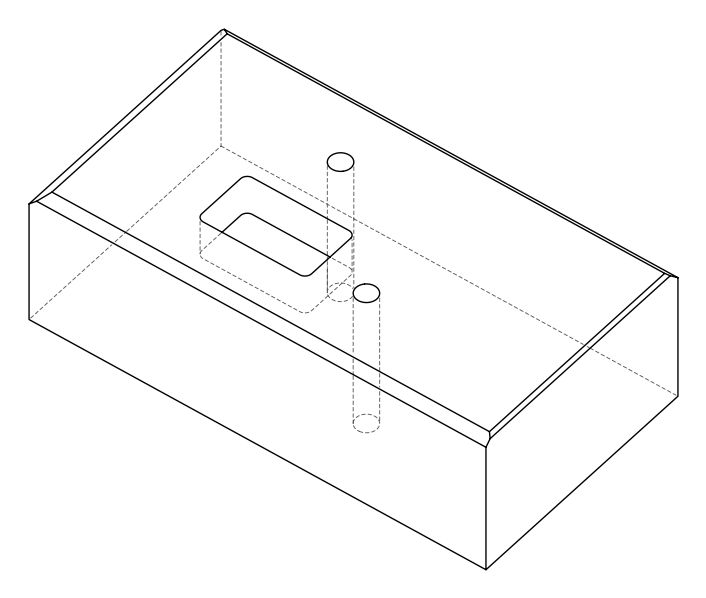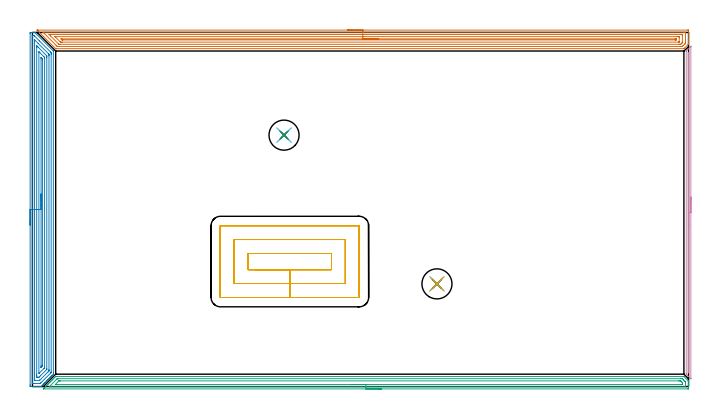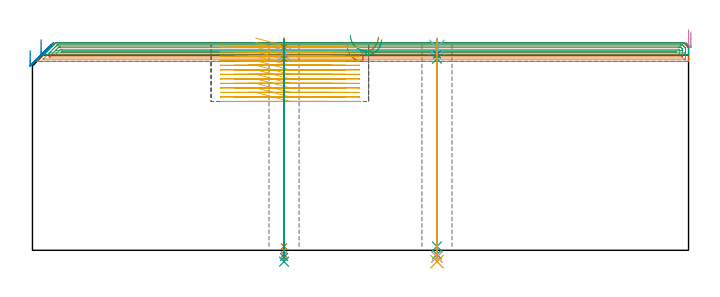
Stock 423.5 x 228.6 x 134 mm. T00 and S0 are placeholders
(PLAN: 15 operations, 10 tool changes, 62.2 min)
(1 AREA_MILL | FG_CHAMFER_SURFACE | UGT0205_001 | 16.76 min | 30477 mm3)
(2 AREA_MILL_1 | FG_CHAMFER_SURFACE_1 | UGT0205_001 | 10.86 min | 24939 mm3)
(3 AREA_MILL_2 | FG_CHAMFER_SURFACE_2 | UGT0205_001 | 10.11 min | 13161 mm3)
(4 AREA_MILL_3 | FG_CHAMFER_SURFACE_3 | UGT0205_001 | 3.52 min | 945 mm3)
(5 MILL_RECTANGULAR_POCKET | POCKET_RECTANGULAR_STRAIGHT | NXT0201_011 | Follow Part, ap 3, ae 75% | 17.33 min | 223948 mm3)
(6 SPOT_DRILL | STEP1HOLE | NXT0321_9005460120000 | 0.05 min | 209 mm3)
(7 SPOT_DRILL_1 | STEP1HOLE_1 | NXT0321_9005460120000 | 0.05 min | 192 mm3)
(8 DRILL_BLIND_HOLE_INTO_CENTER | STEP1HOLE | NXT0301_022 | 0.04 min | 55 mm3)
(9 GUN_DRILL_THROUGH_HOLE | STEP1HOLE | UGT0307_001 | 0.59 min | 2458 mm3)
(10 SPADE_DRILL_TO_ENLARGE_THROUGH_HOLE | STEP1HOLE | UGT0306_003 | 0.56 min | 13652 mm3)
(11 DRILL_TO_ENLARGE_THROUGH_HOLE | STEP1HOLE | UGT0301_261 | 0.57 min | 23170 mm3)
(12 DRILL_BLIND_HOLE_INTO_CENTER_1 | STEP1HOLE_1 | NXT0301_022 | 0.04 min | 78 mm3)
(13 GUN_DRILL_THROUGH_HOLE_1 | STEP1HOLE_1 | UGT0307_001 | 0.59 min | 2469 mm3)
(14 SPADE_DRILL_TO_ENLARGE_THROUGH_HOLE_1 | STEP1HOLE_1 | UGT0306_003 | 0.56 min | 13656 mm3)
(15 DRILL_TO_ENLARGE_THROUGH_HOLE_1 | STEP1HOLE_1 | UGT0301_261 | 0.57 min | 23171 mm3)
(TOOL UGT0205_001 | Chamfer Mill 20 x 3 x 45 deg. | D20 FL50 Z2)
(TOOL NXT0201_011 | ENDMILL 12mm [2P460-1200-NA 1630] | D12 FL38 Z6)
(TOOL NXT0321_9005460120000 | NC Spot Drill, 142deg, 12mm, Carbide, Uncoated | D12 PA142 FL30 Z2)
(TOOL NXT0301_022 | Carbide Drill 5.1mm [860.1-0510-015A1-MM 2214] | D5.1 PA140 FL28 Z2)
(TOOL UGT0307_001 | Gun Drill 5 mm | D5 PA130 FL24 Z1)
(TOOL UGT0306_003 | Spade Drill 12.5mm | D12.5 PA132 FL10 Z2)
(TOOL UGT0301_261 | Twist Drill 19.4 mm | D19.4 PA118 FL140 Z2)
(OP 1 AREA_MILL)
G17 G21 G94 G90
T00 M6
G54
G17 G0 G90 X203.25 Y230.1 S1061 M3
G43 Z144. H0
Z132.
G94 G1 X203.288 Z131.128 F250.
X203.402 Z130.264
X203.591 Z129.412
X203.853 Z128.58
X204.187 Z127.774
X204.59 Z127.
X205.059 Z126.264
X205.59 Z125.572
X206.179 Z124.929
X206.822 Z124.34
X207.514 Z123.808
X208.25 Z123.34
X209.024 Z122.937
X209.83 Z122.603
X210.662 Z122.341
X211.514 Z122.152
X212.378 Z122.038
X213.25 Z122.
X422.874
X423.438 Y230.095 Z122.003
X423.49 Y230.092 Z122.006
X423.5 Y230.034 Z122.064
Y224.536 Z127.559
Y223.141 Z128.956
Y222.791 Z129.304
Y222.092 Z130.008
Y221.745 Z130.355
X423.499 Y221.393 Z130.7
X423.49 Y221.096 Z131.002
X423.443 Y221.046 Z131.053
X423.321 Y220.921 Z131.178
X423.189 Y220.789 Z131.31
X420.828 Y218.428 Z133.672
X420.639 Y218.239 Z133.858
X420.503 Y218.105 Z133.991
X420.192 Y218.1 Z134.
X15.247
X14.997 Y218.105 Z133.991
X14.869 Y218.23 Z133.867
X14.839 Y218.26 Z133.837
X7.202 Y225.898 Z126.201
X3.762 Y229.336 Z122.76
X3.626 Y229.473 Z122.625
X3.468 Y229.631 Z122.466
X3.326 Y229.772 Z122.323
X3.179 Y229.92 Z122.178
X3.027 Y230.068 Z122.021
X3.014 Y230.092 Z121.998
Y230.095 Z121.995
X3.105 Y230.099 Z121.999
X3.142 Y230.1 Z122.
X213.25
Y228.686 Z123.414
X420.411
X421.086 Y228.685 Z123.415
X421.308 Y228.683 Z123.417
X421.441 Y228.679 Z123.421
X421.491 Y228.67 Z123.43
X421.493 Y228.642 Z123.458
X421.499 Y228.497 Z123.603
X421.5 Y222.791 Z129.309
X421.498 Y222.389 Z129.711
X421.49 Y221.918 Z130.182
X421.476 Y221.538 Z130.562
X421.086 Y221.136 Z130.964
X421.041 Y221.09 Z131.01
X420.124 Y220.173 Z131.927
X419.715 Y219.767 Z132.333
X419.574 Y219.63 Z132.47
X419.461 Y219.523 Z132.577
X419.298 Y219.519 Z132.581
X419.078 Y219.516 Z132.584
X418.404 Y219.514 Z132.586
X418.186
X16.815 Y219.515 Z132.585
X16.141 Y219.52 Z132.58
X16.05 Y219.521 Z132.579
X15.954 Y219.608 Z132.492
X15.758 Y219.797 Z132.303
X15.377 Y220.173 Z131.927
X15.247 Y220.303 Z131.797
X7.202 Y228.349 Z123.751
X6.913 Y228.646 Z123.454
X6.887 Y228.675 Z123.425
X6.908 Y228.679 Z123.421
X7.005 Y228.682 Z123.418
X7.202 Y228.685 Z123.415
X213.25 Y228.686 Z123.414
Y227.272 Z124.828
X419.179 Y227.271 Z124.829
X419.298 Y227.27 Z124.83
X419.418 Y227.267 Z124.833
X419.489 Y227.264 Z124.836
X419.493 Y227.219 Z124.881
X419.497 Y227.154 Z124.946
X419.5 Y226.958 Z125.142
Y222.594 Z129.506
X419.497 Y222.256 Z129.844
X419.493 Y222.088 Z130.012
X419.49 Y222.005 Z130.095
X419.414 Y221.918 Z130.182
X419.359 Y221.86 Z130.24
X419.298 Y221.798 Z130.302
X418.917 Y221.418 Z130.682
X418.54 Y221.046 Z131.054
X418.471 Y220.981 Z131.119
X418.404 Y220.935 Z131.165
X417.63 Y220.929 Z131.171
X417.511
X17.929
X17.151 Y220.933 Z131.167
X17.097 Y220.935 Z131.165
X17.069 Y220.942 Z131.158
X17.035 Y220.969 Z131.131
X16.955 Y221.046 Z131.054
X11.671 Y226.328 Z125.772
X10.849 Y227.154 Z124.946
X10.777 Y227.231 Z124.869
X10.763 Y227.265 Z124.835
X10.777 Y227.266 Z124.834
X11.552 Y227.271 Z124.829
X11.671
X213.25 Y227.272 Z124.828
Y225.857 Z126.243
X416.157
X416.617 Y225.856 Z126.244
X417.055 Y225.854 Z126.246
X417.354 Y225.85 Z126.25
X417.49 Y225.83 Z126.27
X417.5 Y225.419 Z126.681
Y225.409 Z126.691
Y222.801 Z129.299
Y222.791 Z129.309
X417.494 Y222.576 Z129.524
X417.49 Y222.47 Z129.63
X417.432 Y222.393 Z129.707
X417.401 Y222.361 Z129.739
X417.386 Y222.35 Z129.75
X417.351 Y222.348 Z129.752
X417.229 Y222.344 Z129.756
X417.076 Y222.343 Z129.757
X19.282
X18.823 Y222.344 Z129.756
X18.385 Y222.346 Z129.754
X18.16 Y222.35 Z129.75
X18.104 Y222.357 Z129.743
X18.026 Y222.429 Z129.671
X17.929 Y222.521 Z129.579
X14.842 Y225.607 Z126.493
X14.717 Y225.735 Z126.365
X14.623 Y225.835 Z126.265
X14.609 Y225.854 Z126.246
X14.61
X14.635 Y225.856 Z126.244
X14.788 Y225.857 Z126.243
X213.25
Y224.443 Z127.657
X414.925
X415.26 Y224.439 Z127.661
X415.426 Y224.436 Z127.664
X415.49 Y224.426 Z127.674
X415.492 Y224.373 Z127.727
X415.496 Y223.885 Z128.215
X415.49 Y223.803 Z128.297
X415.482 Y223.763 Z128.337
X415.445 Y223.762 Z128.338
X415.264 Y223.759 Z128.341
X414.9 Y223.757 Z128.343
X414.829
X19.621
X19.27 Y223.76 Z128.34
X19.183 Y223.763 Z128.337
X19.144 Y223.766 Z128.334
X19.115 Y223.791 Z128.309
X19.034 Y223.868 Z128.232
X18.823 Y224.076 Z128.024
X18.559 Y224.343 Z127.757
X18.514 Y224.391 Z127.709
X18.475 Y224.434 Z127.666
X18.527 Y224.436 Z127.664
X18.823 Y224.442 Z127.658
X18.919 Y224.443 Z127.657
X213.25
X214.122 Z127.695
X214.987 Z127.809
X215.838 Z127.998
X216.67 Z128.26
X217.476 Z128.594
X218.25 Z128.997
X218.986 Z129.465
X219.678 Z129.996
X220.321 Z130.586
X220.91 Z131.229
X221.442 Z131.921
X221.91 Z132.657
X222.313 Z133.431
X222.647 Z134.237
X222.909 Z135.069
X223.098 Z135.92
X223.212 Z136.785
X223.25 Z137.657
G0 Z144.
M5
M2
(OP 2 AREA_MILL_1)
G17 G21 G94 G90
T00 M6
G54
G17 G0 G90 X-1.5 Y104.3 S1061 M3
G43 Z144. H0
Z129.
G94 G1 Y104.338 Z128.128 F250.
Y104.452 Z127.263
Y104.641 Z126.412
Y104.903 Z125.58
Y105.237 Z124.774
Y105.64 Z124.
Y106.108 Z123.264
Y106.64 Z122.572
Y107.229 Z121.929
Y107.872 Z121.34
Y108.564 Z120.808
Y109.3 Z120.34
Y110.074 Z119.937
Y110.88 Z119.603
Y111.712 Z119.341
Y112.564 Z119.152
Y113.428 Z119.038
Y114.3 Z119.
Y228.004
X-1.498 Y228.223 Z119.002
X-1.491 Y228.598 Z119.005
X-1.347 Y228.6 Z119.15
X-0.169 Z120.326
X0.425 Z120.924
X1.153 Z121.652
X1.298 Y228.599 Z121.797
X1.508 Y228.59 Z122.004
X1.593 Y228.506 Z122.091
X1.651 Y228.45 Z122.149
X13.492 Y216.608 Z133.992
X13.493 Y216.597 Z133.993
X13.5 Y216.413 Z134.
Y8.622
X13.493 Y8.003 Z133.992
X13.492 Y7.991 Z133.991
X12.702 Y7.201 Z133.201
X12.463 Y6.961 Z132.96
X12.34 Y6.839 Z132.837
X11.841 Y6.341 Z132.34
X11.582 Y6.08 Z132.078
X11.449 Y5.947 Z131.945
X10.98 Y5.48 Z131.48
X10.7 Y5.198 Z131.196
X10.113 Y4.613 Z130.613
X9.819 Y4.317 Z130.314
X9.218 Y3.718 Z129.717
X8.938 Y3.435 Z129.432
X8.249 Y2.749 Z128.749
X7.882 Y2.38 Z128.378
X7.324 Y1.824 Z127.824
X6.99 Y1.488 Z127.486
X6.4 Y0.9 Z126.899
X5.651 Y0.15 Z126.149
X5.559 Y0.061 Z126.057
X5.505 Y0.01 Z126.002
X5.262 Y0. Z125.761
X4.832 Z125.331
X4.237 Z124.732
X2.178 Z122.675
X1.593 Z122.088
X1.004 Z121.5
X-1.051 Y0.001 Z119.446
X-1.265 Y0.004 Z119.232
X-1.491 Y0.009 Z119.005
X-1.495 Y0.147 Z119.003
X-1.499 Y0.596 Z119.001
X-1.5 Y1.051 Z119.
Y114.3
X-0.086 Z120.414
X-0.085 Y226.422 Z120.415
X-0.084 Y226.523 Z120.416
X-0.082 Y226.572 Z120.418
X-0.08 Y226.589 Z120.42
X-0.038 Y226.591 Z120.462
X0.34 Y226.596 Z120.84
X0.712 Y226.59 Z121.212
X1.067 Y226.571 Z121.567
X1.428 Y226.22 Z121.928
X4.552 Y223.099 Z125.052
X11.707 Y215.942 Z132.207
X11.918 Y215.729 Z132.418
X12.022 Y215.62 Z132.522
X12.072 Y215.566 Z132.572
X12.079 Y215.519 Z132.579
X12.085 Y214.712 Z132.585
Y214.627
X12.086 Y9.514 Z132.586
X12.083 Y9.111 Z132.583
X12.081 Y9.061 Z132.581
X12.079 Y9.04 Z132.579
X12.067 Y9.025 Z132.567
X12.013 Y8.965 Z132.513
X11.922 Y8.872 Z132.422
X11.673 Y8.622 Z132.173
X5.43 Y2.38 Z125.93
X5.272 Y2.224 Z125.772
X5.119 Y2.075 Z125.619
X5.053 Y2.014 Z125.553
X4.992 Y2.01 Z125.492
X4.866 Y2.005 Z125.366
X4.612 Y2.001 Z125.112
X0.712 Z121.212
X0.203 Y2.003 Z120.703
X0.009 Y2.01 Z120.509
X-0.079 Y2.021 Z120.421
X-0.084 Y2.294 Z120.416
X-0.085 Y2.38 Z120.415
X-0.086 Y114.3 Z120.414
X1.328 Z121.828
Y222.921
X1.33 Y223.545 Z121.83
X1.332 Y223.809 Z121.832
X1.335 Y223.846 Z121.835
X1.338 Y223.85 Z121.838
X1.412 Y223.782 Z121.912
X1.532 Y223.668 Z122.032
X3.623 Y221.578 Z124.123
X10.407 Y214.794 Z130.907
X10.572 Y214.627 Z131.072
X10.628 Y214.565 Z131.128
X10.665 Y214.521 Z131.165
X10.666 Y214.492 Z131.166
X10.669 Y214.361 Z131.169
X10.671 Y213.735 Z131.171
Y213.467
Y11.03
X10.668 Y10.406 Z131.168
X10.665 Y10.144 Z131.165
X10.656 Y10.067 Z131.156
X10.602 Y10.01 Z131.102
X10.407 Y9.808 Z130.907
X10.262 Y9.661 Z130.762
X10.115 Y9.514 Z130.615
X4.764 Y4.163 Z125.264
X4.657 Y4.059 Z125.157
X4.617 Y4.024 Z125.117
X4.601 Y4.012 Z125.101
X4.56 Y4.008 Z125.06
X4.398 Y4.001 Z124.898
X1.754 Y4. Z122.254
X1.593 Y4.003 Z122.093
X1.432 Y4.008 Z121.932
X1.335 Y4.012 Z121.835
X1.332 Y4.074 Z121.832
X1.331 Y4.163 Z121.831
X1.329 Y4.431 Z121.829
X1.328 Y114.3 Z121.828
X2.743 Z123.243
Y219.086
X2.744 Y219.705 Z123.244
X2.747 Y219.978 Z123.247
X2.749 Y219.993 Z123.249
X2.75 Z123.25
X2.771 Y219.978 Z123.271
X3.356 Y219.395 Z123.856
X3.666 Y219.086 Z124.166
X9.015 Y213.735 Z129.515
X9.14 Y213.605 Z129.64
X9.238 Y213.501 Z129.738
X9.25 Y213.423 Z129.75
X9.255 Y213.117 Z129.755
X9.256 Y212.843 Z129.756
X9.257 Y212.223 Z129.757
Y11.569
X9.254 Y11.298 Z129.754
X9.251 Y11.144 Z129.751
X9.249 Y11.109 Z129.749
X9.225 Y11.081 Z129.725
X9.177 Y11.03 Z129.677
X9.044 Y10.893 Z129.544
X4.99 Y6.839 Z125.49
X4.61 Y6.461 Z125.11
X4.237 Y6.094 Z124.737
X4.162 Y6.023 Z124.662
X3.356 Y6.002 Z123.856
X3.303 Y6.001 Z123.803
X2.932 Y6.006 Z123.432
X2.753 Y6.01 Z123.253
X2.75 Y6.112 Z123.25
X2.744 Y6.566 Z123.244
X2.743 Y6.839 Z123.243
Y7.459
Y114.3
X4.157 Z124.657
Y215.6
X4.158 Y215.682 Z124.658
X4.161 Y215.845 Z124.661
X4.167 Y216.123 Z124.667
X4.237 Y216.056 Z124.737
X4.782 Y215.519 Z125.282
X7.457 Y212.843 Z127.957
X7.763 Y212.532 Z128.263
X7.828 Y212.462 Z128.328
X7.837 Y212.195 Z128.337
X7.842 Y212.033 Z128.342
X7.843 Y211.951 Z128.343
Y211.87
Y13.
X7.837 Y12.19 Z128.337
X7.836 Y12.153 Z128.336
X7.821 Y12.131 Z128.321
X7.763 Y12.067 Z128.263
X7.383 Y11.682 Z127.883
X4.237 Y8.536 Z124.737
X4.194 Y8.494 Z124.694
X4.165 Y8.469 Z124.665
X4.16 Y8.467 Z124.66
X4.159 Y8.468 Z124.659
X4.158 Y8.487 Z124.658
X4.157 Y8.541 Z124.657
Y8.622
Y114.3
X5.571 Z126.071
X5.572 Y211.951 Z126.072
X5.573 Y212.19 Z126.073
X5.574 Y212.229 Z126.074
X5.577 Y212.256 Z126.077
X5.624 Y212.216 Z126.124
X5.9 Y211.951 Z126.4
X6. Y211.851 Z126.5
X6.39 Y211.452 Z126.89
X6.413 Y211.428 Z126.913
X6.422 Y211.395 Z126.922
X6.425 Y211.32 Z126.925
X6.428 Y211.204 Z126.928
Y211.06
X6.429 Y210.626 Z126.929
Y13.973
X6.427 Y13.541 Z126.927
X6.424 Y13.31 Z126.924
X6.422 Y13.201 Z126.922
X6.323 Y13.081 Z126.823
X6.164 Y12.915 Z126.664
X6. Y12.75 Z126.5
X5.671 Y12.427 Z126.171
X5.586 Y12.346 Z126.086
X5.578 Y12.389 Z126.078
X5.575 Y12.503 Z126.075
X5.572 Y12.649 Z126.072
X5.571 Y13.081 Z126.071
Y13.515
Y114.3
Y115.172 Z126.109
Y116.036 Z126.223
Y116.888 Z126.412
Y117.72 Z126.674
Y118.526 Z127.008
Y119.3 Z127.411
Y120.036 Z127.88
Y120.728 Z128.411
Y121.371 Z129.
Y121.96 Z129.643
Y122.492 Z130.335
Y122.96 Z131.071
Y123.363 Z131.845
Y123.697 Z132.651
Y123.959 Z133.483
Y124.148 Z134.335
Y124.262 Z135.2
Y124.3 Z136.071
G0 Z144.
M5
M2
(OP 3 AREA_MILL_2)
G17 G21 G94 G90
T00 M6
G54
G17 G0 G90 X225.25 Y-1.5 S1061 M3
G43 Z144. H0
Z136.
G94 G1 X225.212 Z135.128 F250.
X225.098 Z134.264
X224.909 Z133.412
X224.647 Z132.58
X224.313 Z131.774
X223.91 Z131.
X223.441 Z130.264
X222.91 Z129.572
X222.321 Z128.929
X221.678 Z128.34
X220.986 Z127.808
X220.25 Z127.34
X219.476 Z126.937
X218.67 Z126.603
X217.838 Z126.341
X216.986 Z126.152
X216.121 Z126.038
X215.25 Z126.
X7.153
X7.015 Y-1.497 Z126.002
X7.036 Y-1.472 Z126.026
X7.167 Y-1.333 Z126.165
X7.614 Y-0.884 Z126.612
X7.761 Y-0.737 Z126.759
X8.06 Y-0.439 Z127.06
X8.644 Y0.146 Z127.642
X8.995 Y0.495 Z127.995
X9.527 Y1.029 Z128.525
X10.117 Y1.617 Z129.117
X10.293 Y1.794 Z129.292
X10.41 Y1.912 Z129.408
X11. Y2.5 Z130.
X11.186 Y2.687 Z130.185
X11.293 Y2.794 Z130.291
X11.883 Y3.383 Z130.883
X12.47 Y3.971 Z131.469
X12.765 Y4.265 Z131.765
X13.419 Y4.919 Z132.418
X14.312 Y5.812 Z133.311
X14.974 Y6.474 Z133.973
X15. Y6.504 Z133.993
X15.641 Y6.5 Z134.
X420.207
X420.496 Y6.496 Z133.986
X420.521 Y6.48 Z133.977
X423.325 Y3.677 Z131.173
X423.481 Y3.518 Z131.014
X423.498 Y3.493 Z130.989
X423.5 Y3.383 Z130.881
Y3.355 Z130.854
Y3.163 Z130.662
Y2.279 Z129.779
Y1.617 Z129.113
Y0.404 Z127.901
Y-0.148 Z127.347
Y-0.755 Z126.741
X423.497 Y-1.031 Z126.465
X423.491 Y-1.491 Z126.005
X423.355 Y-1.494 Z126.003
X422.886 Y-1.5 Z126.
X215.25
Y-0.086 Z127.414
X11.123 Y-0.085 Z127.415
X10.897 Y-0.081 Z127.419
X10.88 Y-0.079 Z127.421
Y-0.077 Z127.423
X10.89 Y-0.062 Z127.438
X11.084 Y0.135 Z127.635
X15.651 Y4.702 Z132.202
X15.878 Y4.925 Z132.425
X15.976 Y5.019 Z132.519
X16.035 Y5.073 Z132.573
X16.13 Y5.079 Z132.579
X16.544 Y5.085 Z132.585
X16.608
X418.484
X419.314 Y5.08 Z132.58
X419.384 Y5.079 Z132.579
X420.207 Y4.338 Z131.838
X420.283 Y4.265 Z131.765
X421.144 Y3.405 Z130.905
X421.164 Y3.383 Z130.883
X421.49 Y2.997 Z130.497
X421.496 Y2.5 Z130.
X421.499 Y2.105 Z129.605
Y0.735 Z128.235
X421.498 Y0.341 Z127.841
X421.49 Y-0.055 Z127.445
X421.481 Y-0.08 Z127.42
X421.462 Y-0.081 Z127.419
X421.411 Y-0.084 Z127.416
X421.307 Y-0.085 Z127.415
X421.1 Y-0.086 Z127.414
X215.25
Y1.328 Z128.828
X15.651 Y1.329 Z128.829
X15.05
X14.781 Y1.332 Z128.832
X14.758 Y1.335 Z128.835
X14.748 Y1.338 Z128.838
X14.751 Y1.346 Z128.846
X14.758 Y1.358 Z128.858
X16.664 Y3.265 Z130.765
X16.783 Y3.383 Z130.883
X17.004 Y3.597 Z131.097
X17.066 Y3.655 Z131.155
X17.152 Y3.665 Z131.165
X17.437 Y3.668 Z131.168
X18.039 Y3.671 Z131.171
X417.236
X417.528 Y3.669 Z131.169
X418.136 Y3.664 Z131.164
X418.421 Y3.654 Z131.154
X418.706 Y3.383 Z130.883
X419.314 Y2.784 Z130.284
X419.451 Y2.64 Z130.14
X419.484 Y2.604 Z130.104
X419.49 Y2.561 Z130.061
X419.495 Y2.5 Z130.
X419.499 Y2.317 Z129.817
Y1.617 Z129.117
X419.498 Y1.435 Z128.935
X419.492 Y1.372 Z128.872
X419.487 Y1.335 Z128.835
X419.459 Y1.334 Z128.834
X419.314 Y1.331 Z128.831
X418.713 Y1.329 Z128.829
X418.421 Y1.328 Z128.828
X215.25
X214.378 Z128.867
X213.513 Z128.98
X212.662 Z129.169
X211.83 Z129.432
X211.024 Z129.765
X210.25 Z130.168
X209.514 Z130.637
X208.822 Z131.168
X208.179 Z131.757
X207.589 Z132.401
X207.058 Z133.093
X206.59 Z133.828
X206.187 Z134.602
X205.853 Z135.408
X205.591 Z136.24
X205.402 Z137.092
X205.288 Z137.957
X205.25 Z138.828
G0 Z144.
M5
M2
(OP 4 AREA_MILL_3)
G17 G21 G94 G90
T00 M6
G54
G17 G0 G90 X425. Y122.3 S1061 M3
G43 Z144. H0
Z141.
G94 G1 Y122.262 Z140.128 F250.
Y122.148 Z139.264
Y121.959 Z138.412
Y121.697 Z137.58
Y121.363 Z136.774
Y120.96 Z136.
Y120.492 Z135.264
Y119.961 Z134.572
Y119.371 Z133.929
Y118.728 Z133.34
Y118.036 Z132.809
Y117.3 Z132.34
Y116.526 Z131.937
Y115.72 Z131.603
Y114.888 Z131.341
Y114.037 Z131.152
Y113.172 Z131.038
Y112.3 Z131.
Y5.098
X424.997 Y5.015 Z131.002
X424.995 Y5.013 Z131.003
X424.984 Y5.015 Z131.014
X422.563 Y7.437 Z133.437
X422.177 Y7.823 Z133.823
X422.129 Y7.872 Z133.871
X422.004 Y8.005 Z133.99
X422. Y8.288 Z134.
Y216.312
X422.004 Y216.595 Z133.99
X422.129 Y216.73 Z133.87
X424.687 Y219.287 Z131.312
X424.839 Y219.441 Z131.158
X424.985 Y219.585 Z131.012
X424.995 Y219.587 Z131.003
X424.999 Y219.585 Z130.999
X425. Y219.502 Z131.
Y112.3
X423.586 Z132.414
X423.585 Y9.182 Z132.415
X423.584 Y9.098 Z132.416
X423.58 Y9.011 Z132.42
X423.571 Y8.89 Z132.429
X423.5 Y8.957 Z132.5
X423.446 Y9.014 Z132.554
X423.421 Y9.044 Z132.579
X423.419 Y9.096 Z132.581
X423.416 Y9.182 Z132.584
X423.415 Y9.267 Z132.585
Y214.611 Z132.586
X423.419 Y215.419 Z132.581
X423.421 Y215.498 Z132.579
X423.429 Y215.568 Z132.571
X423.5 Y215.646 Z132.5
X423.541 Y215.685 Z132.459
X423.572 Y215.711 Z132.428
X423.579 Y215.713 Z132.421
X423.58 Y215.675 Z132.42
X423.585 Y215.504 Z132.415
X423.586 Y215.419 Z132.414
Y215.333
Y112.3
Y111.429 Z132.452
Y110.564 Z132.566
Y109.712 Z132.755
Y108.88 Z133.017
Y108.074 Z133.351
Y107.3 Z133.754
Y106.564 Z134.223
Y105.872 Z134.754
Y105.229 Z135.343
Y104.64 Z135.986
Y104.109 Z136.679
Y103.64 Z137.414
Y103.237 Z138.188
Y102.903 Z138.994
Y102.641 Z139.826
Y102.452 Z140.678
Y102.338 Z141.543
Y102.3 Z142.414
G0 Z144.
M5
M2
(OP 5 MILL_RECTANGULAR_POCKET)
G17 G21 G94 G90
T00 M6
G54
G17 G0 G90 X144.074 Y75.5 S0 M3
G43 Z144. H1
Z137.
G94 G1 X166.15 Z131.085 F250.
X193. F500.
Y85.9
X139.3
Y75.5
X166.15
Y66.5
X202.
Y94.9
X130.3
Y66.5
X166.15
Y57.5
X210.9
X210.955 Y57.505
X210.995 Y57.545
X211. Y57.6
Y103.8
X210.995 Y103.855
X210.955 Y103.895
X210.9 Y103.9
X121.4
X121.345 Y103.895
X121.305 Y103.855
X121.3 Y103.8
Y57.6
X121.305 Y57.545
X121.345 Y57.505
X121.4 Y57.5
X166.15
X167.15
G0 X144.074 Y75.5 Z134.085
G1 X166.15 Z128.169 F250.
X193. F500.
Y85.9
X139.3
Y75.5
X166.15
Y66.5
X202.
Y94.9
X130.3
Y66.5
X166.15
Y57.5
X210.9
X210.955 Y57.505
X210.995 Y57.545
X211. Y57.6
Y103.8
X210.995 Y103.855
X210.955 Y103.895
X210.9 Y103.9
X121.4
X121.345 Y103.895
X121.305 Y103.855
X121.3 Y103.8
Y57.6
X121.305 Y57.545
X121.345 Y57.505
X121.4 Y57.5
X166.15
X167.15
G0 X144.074 Y75.5 Z131.169
G1 X166.15 Z125.254 F250.
X193. F500.
Y85.9
X139.3
Y75.5
X166.15
Y66.5
X202.
Y94.9
X130.3
Y66.5
X166.15
Y57.5
X210.9
X210.955 Y57.505
X210.995 Y57.545
X211. Y57.6
Y103.8
X210.995 Y103.855
X210.955 Y103.895
X210.9 Y103.9
X121.4
X121.345 Y103.895
X121.305 Y103.855
X121.3 Y103.8
Y57.6
X121.305 Y57.545
X121.345 Y57.505
X121.4 Y57.5
X166.15
X167.15
G0 X144.074 Y75.5 Z128.254
G1 X166.15 Z122.338 F250.
X193. F500.
Y85.9
X139.3
Y75.5
X166.15
Y66.5
X202.
Y94.9
X130.3
Y66.5
X166.15
Y57.5
X210.9
X210.955 Y57.505
X210.995 Y57.545
X211. Y57.6
Y103.8
X210.995 Y103.855
X210.955 Y103.895
X210.9 Y103.9
X121.4
X121.345 Y103.895
X121.305 Y103.855
X121.3 Y103.8
Y57.6
X121.305 Y57.545
X121.345 Y57.505
X121.4 Y57.5
X166.15
X167.15
G0 X144.074 Y75.5 Z125.338
G1 X166.15 Z119.423 F250.
X193. F500.
Y85.9
X139.3
Y75.5
X166.15
Y66.5
X202.
Y94.9
X130.3
Y66.5
X166.15
Y57.5
X210.9
X210.955 Y57.505
X210.995 Y57.545
X211. Y57.6
Y103.8
X210.995 Y103.855
X210.955 Y103.895
X210.9 Y103.9
X121.4
X121.345 Y103.895
X121.305 Y103.855
X121.3 Y103.8
Y57.6
X121.305 Y57.545
X121.345 Y57.505
X121.4 Y57.5
X166.15
X167.15
G0 X144.074 Y75.5 Z122.423
G1 X166.15 Z116.508 F250.
X193. F500.
Y85.9
X139.3
Y75.5
X166.15
Y66.5
X202.
Y94.9
X130.3
Y66.5
X166.15
Y57.5
X210.9
X210.955 Y57.505
X210.995 Y57.545
X211. Y57.6
Y103.8
X210.995 Y103.855
X210.955 Y103.895
X210.9 Y103.9
X121.4
X121.345 Y103.895
X121.305 Y103.855
X121.3 Y103.8
Y57.6
X121.305 Y57.545
X121.345 Y57.505
X121.4 Y57.5
X166.15
X167.15
G0 X144.074 Y75.5 Z119.508
G1 X166.15 Z113.592 F250.
X193. F500.
Y85.9
X139.3
Y75.5
X166.15
Y66.5
X202.
Y94.9
X130.3
Y66.5
X166.15
Y57.5
X210.9
X210.955 Y57.505
X210.995 Y57.545
X211. Y57.6
Y103.8
X210.995 Y103.855
X210.955 Y103.895
X210.9 Y103.9
X121.4
X121.345 Y103.895
X121.305 Y103.855
X121.3 Y103.8
Y57.6
X121.305 Y57.545
X121.345 Y57.505
X121.4 Y57.5
X166.15
X167.15
G0 X144.074 Y75.5 Z116.592
G1 X166.15 Z110.677 F250.
X193. F500.
Y85.9
X139.3
Y75.5
X166.15
Y66.5
X202.
Y94.9
X130.3
Y66.5
X166.15
Y57.5
X210.9
X210.955 Y57.505
X210.995 Y57.545
X211. Y57.6
Y103.8
X210.995 Y103.855
X210.955 Y103.895
X210.9 Y103.9
X121.4
X121.345 Y103.895
X121.305 Y103.855
X121.3 Y103.8
Y57.6
X121.305 Y57.545
X121.345 Y57.505
X121.4 Y57.5
X166.15
X167.15
G0 X144.074 Y75.5 Z113.677
G1 X166.15 Z107.762 F250.
X193. F500.
Y85.9
X139.3
Y75.5
X166.15
Y66.5
X202.
Y94.9
X130.3
Y66.5
X166.15
Y57.5
X210.9
X210.955 Y57.505
X210.995 Y57.545
X211. Y57.6
Y103.8
X210.995 Y103.855
X210.955 Y103.895
X210.9 Y103.9
X121.4
X121.345 Y103.895
X121.305 Y103.855
X121.3 Y103.8
Y57.6
X121.305 Y57.545
X121.345 Y57.505
X121.4 Y57.5
X166.15
X167.15
G0 X144.074 Y75.5 Z110.762
G1 X166.15 Z104.846 F250.
X193. F500.
Y85.9
X139.3
Y75.5
X166.15
Y66.5
X202.
Y94.9
X130.3
Y66.5
X166.15
Y57.5
X210.9
X210.955 Y57.505
X210.995 Y57.545
X211. Y57.6
Y103.8
X210.995 Y103.855
X210.955 Y103.895
X210.9 Y103.9
X121.4
X121.345 Y103.895
X121.305 Y103.855
X121.3 Y103.8
Y57.6
X121.305 Y57.545
X121.345 Y57.505
X121.4 Y57.5
X166.15
X167.15
G0 X144.074 Y75.5 Z107.846
G1 X166.15 Z101.931 F250.
X193. F500.
Y85.9
X139.3
Y75.5
X166.15
Y66.5
X202.
Y94.9
X130.3
Y66.5
X166.15
Y57.5
X210.9
X210.955 Y57.505
X210.995 Y57.545
X211. Y57.6
Y103.8
X210.995 Y103.855
X210.955 Y103.895
X210.9 Y103.9
X121.4
X121.345 Y103.895
X121.305 Y103.855
X121.3 Y103.8
Y57.6
X121.305 Y57.545
X121.345 Y57.505
X121.4 Y57.5
X166.15
X167.15
G0 X144.074 Y75.5 Z104.931
G1 X166.15 Z99.015 F250.
X193. F500.
Y85.9
X139.3
Y75.5
X166.15
Y66.5
X202.
Y94.9
X130.3
Y66.5
X166.15
Y57.5
X210.9
X210.955 Y57.505
X210.995 Y57.545
X211. Y57.6
Y103.8
X210.995 Y103.855
X210.955 Y103.895
X210.9 Y103.9
X121.4
X121.345 Y103.895
X121.305 Y103.855
X121.3 Y103.8
Y57.6
X121.305 Y57.545
X121.345 Y57.505
X121.4 Y57.5
X166.15
X167.15
G0 X144.074 Y75.5 Z102.015
G1 X166.15 Z96.1 F250.
X193. F500.
Y85.9
X139.3
Y75.5
X166.15
Y66.5
X202.
Y94.9
X130.3
Y66.5
X166.15
Y57.5
X210.9
X210.955 Y57.505
X210.995 Y57.545
X211. Y57.6
Y103.8
X210.995 Y103.855
X210.955 Y103.895
X210.9 Y103.9
X121.4
X121.345 Y103.895
X121.305 Y103.855
X121.3 Y103.8
Y57.6
X121.305 Y57.545
X121.345 Y57.505
X121.4 Y57.5
X166.15
X167.15
G0 Z144.
M5
M2
(OP 6 SPOT_DRILL)
G17 G21 G94 G90
T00 M6
G54
G17 G0 G90 X261.1 Y66.3 S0 M3
G43 Z144. H0
G94 G81 G98 Z131. F250. R137.
G80
M5
M2
(OP 7 SPOT_DRILL_1)
G17 G21 G94 G90
T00 M6
G54
G17 G0 G90 X162.4 Y162.3 S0 M3
G43 Z144. H0
G94 G81 G98 Z131. F250. R137.
G80
M5
M2
(OP 8 DRILL_BLIND_HOLE_INTO_CENTER)
G17 G21 G94 G90
T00 M6
G54
G17 G0 G90 X261.1 Y66.3 S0 M3
G43 Z144. H1
G94 G81 G98 Z126.35 F250. R136.
G80
M5
M2
(OP 9 GUN_DRILL_THROUGH_HOLE)
G17 G21 G94 G90
T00 M6
G54
G17 G0 G90 X261.1 Y66.3 M8
G43 Z144. H0
Z131.916
S716 M3
G94 G1 Z123.594 F125. M26
G4 X.084
Z2.5 F250.
G4 X.084
Z-2.666 F125.
G4 X.084
M5
M9
G0 Z131.916
Z144.
M2
(OP 10 SPADE_DRILL_TO_ENLARGE_THROUGH_HOLE)
G17 G21 G94 G90
T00 M6
G54
G17 G0 G90 X261.1 Y66.3 S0 M3
G43 Z144. H0
G94 G73 G98 Z-4.283 F250. Q11.524 R136.
G80
M5
M2
(OP 11 DRILL_TO_ENLARGE_THROUGH_HOLE)
G17 G21 G94 G90
T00 M6
G54
G17 G0 G90 X261.1 Y66.3 S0 M3
G43 Z144. H0
G94 G73 G98 Z-7.328 F250. Q17.666 R136.
G80
M5
M2
(OP 12 DRILL_BLIND_HOLE_INTO_CENTER_1)
G17 G21 G94 G90
T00 M6
G54
G17 G0 G90 X162.4 Y162.3 S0 M3
G43 Z144. H1
G94 G81 G98 Z126.35 F250. R136.
G80
M5
M2
(OP 13 GUN_DRILL_THROUGH_HOLE_1)
G17 G21 G94 G90
T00 M6
G54
G17 G0 G90 X162.4 Y162.3 M8
G43 Z144. H0
Z131.916
S716 M3
G94 G1 Z123.594 F125. M26
G4 X.084
Z2.5 F250.
G4 X.084
Z-2.666 F125.
G4 X.084
M5
M9
G0 Z131.916
Z144.
M2
(OP 14 SPADE_DRILL_TO_ENLARGE_THROUGH_HOLE_1)
G17 G21 G94 G90
T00 M6
G54
G17 G0 G90 X162.4 Y162.3 S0 M3
G43 Z144. H0
G94 G73 G98 Z-4.283 F250. Q11.524 R136.
G80
M5
M2
(OP 15 DRILL_TO_ENLARGE_THROUGH_HOLE_1)
G17 G21 G94 G90
T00 M6
G54
G17 G0 G90 X162.4 Y162.3 S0 M3
G43 Z144. H0
G94 G73 G98 Z-7.328 F250. Q17.666 R136.
G80
M5
M2
